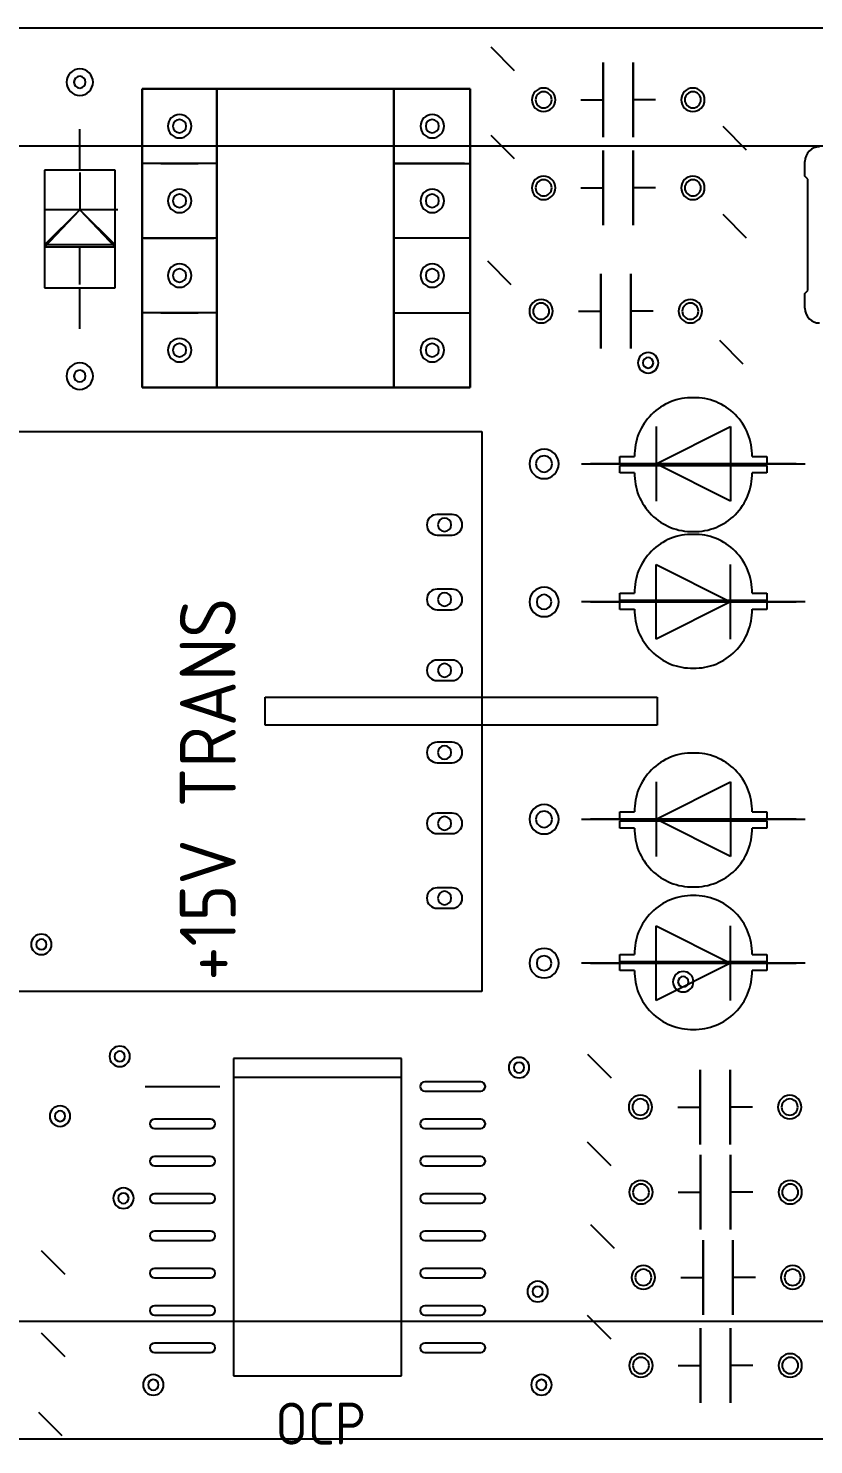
# Model space of a CAD drawing. Header units: millimetres. Extents: x 24815 to 37444, y -10619 to 6020.
# Drawn here: x 34898.44 to 34925.17, y 561.82 to 610.01 of the extents above; entities that cross this region are included whole.
import ezdxf

# ---------------------------------------------------------------- set-up
doc = ezdxf.new("R2010")
doc.units = ezdxf.units.MM
doc.linetypes.add('CENTER', pattern=[50.8, 31.75, -6.35, 6.35, -6.35])
doc.layers.add('CENTER', color=1, linetype='CENTER')
doc.styles.get("Standard").update_dxf_attribs({"font": 'ISOCP.SHX', "bigfont": 'WHGTXT.SHX'})

# ---------------------------------------------------------------- blocks, each defined once
blk = doc.blocks.new('GATE BOARD(S)')
for p, q in [((-11601.051, -15889.348), (-11719.838, -15889.348)), ((-11677.578, -15889.981), (-11676.779, -15890.78)), ((-11673.748, -15893.05), (-11673.748, -15890.51)), ((-11673.748, -15890.51), (-11673.748, -15893.05)), ((-11672.732, -15890.51), (-11672.732, -15893.05)), ((-11672.732, -15893.05), (-11672.732, -15890.51)), ((-11689.438, -15891.409), (-11678.277, -15891.409)), ((-11689.438, -15901.569), (-11689.438, -15891.409)), ((-11689.438, -15891.409), (-11689.438, -15901.569)), ((-11678.277, -15891.409), (-11689.438, -15891.409)), ((-11686.898, -15891.409), (-11680.875, -15891.409)), ((-11686.898, -15901.569), (-11686.898, -15891.409)), ((-11686.898, -15891.409), (-11686.898, -15901.569)), ((-11680.875, -15891.409), (-11686.898, -15891.409)), ((-11680.875, -15891.409), (-11680.875, -15901.569)), ((-11680.875, -15901.569), (-11680.875, -15891.409)), ((-11678.277, -15891.409), (-11678.277, -15901.569)), ((-11678.277, -15901.569), (-11678.277, -15891.409)), ((-11674.51, -15891.78), (-11673.748, -15891.78)), ((-11674.51, -15891.78), (-11673.748, -15891.78)), ((-11671.97, -15891.78), (-11672.732, -15891.78)), ((-11671.97, -15891.78), (-11672.732, -15891.78)), ((-11691.566, -15893.276), (-11691.566, -15892.776)), ((-11691.565, -15894.177), (-11691.565, -15892.878)), ((-11677.578, -15892.978), (-11676.779, -15893.778)), ((-11669.685, -15892.679), (-11668.886, -15893.478)), ((-11686.898, -15893.949), (-11689.438, -15893.949)), ((-11686.986, -15893.949), (-11689.384, -15893.949)), ((-11688.803, -15893.949), (-11687.533, -15893.949)), ((-11680.875, -15893.949), (-11678.279, -15893.949)), ((-11678.477, -15893.949), (-11680.875, -15893.949)), ((-11673.748, -15896.047), (-11673.748, -15893.507)), ((-11673.748, -15893.507), (-11673.748, -15896.047)), ((-11672.732, -15893.507), (-11672.732, -15896.047)), ((-11672.732, -15896.047), (-11672.732, -15893.507)), ((-11666.888, -15894.377), (-11666.888, -15893.878)), ((-11690.366, -15894.177), (-11692.764, -15894.177)), ((-11692.764, -15894.177), (-11692.764, -15898.174)), ((-11691.565, -15894.248), (-11691.565, -15895.518)), ((-11690.366, -15895.876), (-11690.366, -15894.177)), ((-11666.788, -15894.477), (-11666.888, -15894.377)), ((-11674.51, -15894.777), (-11673.748, -15894.777)), ((-11674.51, -15894.777), (-11673.748, -15894.777)), ((-11671.97, -15894.777), (-11672.732, -15894.777)), ((-11671.97, -15894.777), (-11672.732, -15894.777)), ((-11666.788, -15894.577), (-11666.788, -15894.477)), ((-11666.788, -15898.273), (-11666.788, -15894.577)), ((-11690.266, -15895.518), (-11692.764, -15895.518)), ((-11692.764, -15896.788), (-11691.565, -15895.518)), ((-11692.764, -15896.717), (-11691.565, -15895.518)), ((-11691.565, -15895.518), (-11690.366, -15896.788)), ((-11691.565, -15895.518), (-11690.366, -15896.717)), ((-11690.366, -15898.174), (-11690.366, -15895.876)), ((-11669.685, -15895.676), (-11668.886, -15896.475)), ((-11690.366, -15896.717), (-11692.764, -15896.717)), ((-11690.366, -15896.788), (-11692.764, -15896.788)), ((-11691.565, -15898.058), (-11691.565, -15896.788)), ((-11686.898, -15896.489), (-11689.438, -15896.489)), ((-11689.384, -15896.489), (-11686.986, -15896.489)), ((-11688.803, -15896.489), (-11687.533, -15896.489)), ((-11678.477, -15896.489), (-11680.875, -15896.489)), ((-11678.277, -15896.489), (-11680.875, -15896.489)), ((-11676.879, -15898.074), (-11677.678, -15897.274)), ((-11673.832, -15900.243), (-11673.832, -15897.703)), ((-11673.832, -15897.703), (-11673.832, -15900.243)), ((-11672.816, -15897.703), (-11672.816, -15900.243)), ((-11672.816, -15900.243), (-11672.816, -15897.703)), ((-11692.764, -15898.174), (-11690.366, -15898.174)), ((-11691.565, -15899.472), (-11691.565, -15898.174)), ((-11666.888, -15898.373), (-11666.788, -15898.273)), ((-11666.888, -15898.873), (-11666.888, -15898.373)), ((-11691.566, -15899.57), (-11691.566, -15899.07)), ((-11686.898, -15899.029), (-11689.438, -15899.029)), ((-11686.986, -15899.029), (-11689.384, -15899.029)), ((-11688.803, -15899.029), (-11687.533, -15899.029)), ((-11680.875, -15899.029), (-11678.477, -15899.029)), ((-11680.875, -15899.029), (-11678.279, -15899.029)), ((-11674.594, -15898.973), (-11673.832, -15898.973)), ((-11674.594, -15898.973), (-11673.832, -15898.973)), ((-11672.054, -15898.973), (-11672.816, -15898.973)), ((-11672.054, -15898.973), (-11672.816, -15898.973)), ((-11668.986, -15900.771), (-11669.785, -15899.972)), ((-11678.277, -15901.569), (-11689.438, -15901.569)), ((-11689.438, -15901.569), (-11678.277, -15901.569)), ((-11680.875, -15901.569), (-11686.898, -15901.569)), ((-11686.898, -15901.569), (-11680.875, -15901.569)), ((-11695.661, -15903.062), (-11677.881, -15903.062)), ((-11695.661, -15903.062), (-11677.881, -15903.062)), ((-11677.881, -15903.062), (-11677.881, -15922.112)), ((-11677.881, -15903.062), (-11677.881, -15922.112)), ((-11671.954, -15902.898), (-11671.954, -15905.438)), ((-11671.954, -15904.168), (-11669.414, -15902.898)), ((-11671.954, -15902.898), (-11671.954, -15905.438)), ((-11671.954, -15904.168), (-11669.414, -15902.898)), ((-11669.414, -15902.898), (-11669.414, -15905.438)), ((-11669.414, -15902.898), (-11669.414, -15905.438)), ((-11673.186, -15904.167), (-11673.186, -15903.917)), ((-11673.186, -15903.917), (-11672.686, -15903.917)), ((-11668.683, -15903.917), (-11668.182, -15903.917)), ((-11668.182, -15903.917), (-11668.182, -15904.167)), ((-11674.494, -15904.168), (-11671.954, -15904.168)), ((-11673.184, -15904.168), (-11674.184, -15904.168)), ((-11668.182, -15904.167), (-11673.186, -15904.167)), ((-11673.186, -15904.466), (-11673.186, -15904.216)), ((-11673.186, -15904.216), (-11668.182, -15904.216)), ((-11672.686, -15904.466), (-11673.186, -15904.466)), ((-11669.414, -15905.438), (-11671.954, -15904.168)), ((-11669.414, -15905.438), (-11671.954, -15904.168)), ((-11669.414, -15904.168), (-11666.874, -15904.168)), ((-11668.182, -15904.466), (-11668.683, -15904.466)), ((-11667.185, -15904.168), (-11668.185, -15904.168)), ((-11668.182, -15904.216), (-11668.182, -15904.466)), ((-11678.897, -15905.888), (-11679.405, -15905.888)), ((-11679.405, -15905.888), (-11679.405, -15905.888)), ((-11678.897, -15905.888), (-11679.405, -15905.888)), ((-11679.405, -15905.888), (-11679.405, -15905.888)), ((-11679.405, -15906.586), (-11678.897, -15906.586)), ((-11679.405, -15906.586), (-11678.897, -15906.586)), ((-11671.954, -15910.134), (-11671.954, -15907.594)), ((-11671.954, -15907.594), (-11669.414, -15908.864)), ((-11671.954, -15910.134), (-11671.954, -15907.594)), ((-11671.954, -15907.594), (-11669.414, -15908.864)), ((-11669.414, -15910.134), (-11669.414, -15907.594)), ((-11669.414, -15910.134), (-11669.414, -15907.594)), ((-11678.897, -15908.428), (-11679.405, -15908.428)), ((-11679.405, -15908.428), (-11679.405, -15908.428)), ((-11678.897, -15908.428), (-11679.405, -15908.428)), ((-11679.405, -15908.428), (-11679.405, -15908.428)), ((-11671.954, -15908.864), (-11674.494, -15908.864)), ((-11674.184, -15908.864), (-11673.184, -15908.864)), ((-11673.186, -15908.815), (-11673.186, -15908.565)), ((-11673.186, -15908.565), (-11672.686, -15908.565)), ((-11668.182, -15908.815), (-11673.186, -15908.815)), ((-11673.186, -15909.115), (-11673.186, -15908.864)), ((-11673.186, -15908.864), (-11668.182, -15908.864)), ((-11669.414, -15908.864), (-11671.954, -15910.134)), ((-11669.414, -15908.864), (-11671.954, -15910.134)), ((-11666.874, -15908.864), (-11669.414, -15908.864)), ((-11668.683, -15908.565), (-11668.182, -15908.565)), ((-11668.185, -15908.864), (-11667.185, -15908.864)), ((-11668.182, -15908.565), (-11668.182, -15908.815)), ((-11668.182, -15908.864), (-11668.182, -15909.115)), ((-11679.405, -15909.126), (-11678.897, -15909.126)), ((-11679.405, -15909.126), (-11678.897, -15909.126)), ((-11672.686, -15909.115), (-11673.186, -15909.115)), ((-11668.182, -15909.115), (-11668.683, -15909.115)), ((-11678.897, -15910.841), (-11679.405, -15910.841)), ((-11679.405, -15910.841), (-11679.405, -15910.841)), ((-11678.897, -15910.841), (-11679.405, -15910.841)), ((-11679.405, -15910.841), (-11679.405, -15910.841)), ((-11679.405, -15911.539), (-11678.897, -15911.539)), ((-11679.405, -15911.539), (-11678.897, -15911.539)), ((-11685.252, -15913.05), (-11685.252, -15912.098)), ((-11685.252, -15912.098), (-11671.917, -15912.098)), ((-11671.917, -15912.098), (-11671.917, -15913.05)), ((-11671.917, -15913.05), (-11685.252, -15913.05)), ((-11678.897, -15913.635), (-11679.405, -15913.635)), ((-11679.405, -15913.635), (-11679.405, -15913.635)), ((-11678.897, -15913.635), (-11679.405, -15913.635)), ((-11679.405, -15913.635), (-11679.405, -15913.635)), ((-11679.405, -15914.333), (-11678.897, -15914.333)), ((-11679.405, -15914.333), (-11678.897, -15914.333)), ((-11671.954, -15914.987), (-11671.954, -15917.527)), ((-11671.954, -15916.257), (-11669.414, -15914.987)), ((-11671.954, -15914.987), (-11671.954, -15917.527)), ((-11671.954, -15916.257), (-11669.414, -15914.987)), ((-11669.414, -15914.987), (-11669.414, -15917.527)), ((-11669.414, -15914.987), (-11669.414, -15917.527)), ((-11678.897, -15916.048), (-11679.405, -15916.048)), ((-11679.405, -15916.048), (-11679.405, -15916.048)), ((-11678.897, -15916.048), (-11679.405, -15916.048)), ((-11679.405, -15916.048), (-11679.405, -15916.048)), ((-11673.186, -15916.256), (-11673.186, -15916.006)), ((-11673.186, -15916.006), (-11672.686, -15916.006)), ((-11668.683, -15916.006), (-11668.182, -15916.006)), ((-11668.182, -15916.006), (-11668.182, -15916.256)), ((-11674.494, -15916.257), (-11671.954, -15916.257)), ((-11673.184, -15916.257), (-11674.184, -15916.257)), ((-11668.182, -15916.256), (-11673.186, -15916.256)), ((-11673.186, -15916.555), (-11673.186, -15916.305)), ((-11673.186, -15916.305), (-11668.182, -15916.305)), ((-11672.686, -15916.555), (-11673.186, -15916.555)), ((-11669.414, -15917.527), (-11671.954, -15916.257)), ((-11669.414, -15917.527), (-11671.954, -15916.257)), ((-11669.414, -15916.257), (-11666.874, -15916.257)), ((-11668.182, -15916.555), (-11668.683, -15916.555)), ((-11667.185, -15916.257), (-11668.185, -15916.257)), ((-11668.182, -15916.305), (-11668.182, -15916.555)), ((-11679.405, -15916.746), (-11678.897, -15916.746)), ((-11679.405, -15916.746), (-11678.897, -15916.746)), ((-11678.897, -15918.588), (-11679.405, -15918.588)), ((-11679.405, -15918.588), (-11679.405, -15918.588)), ((-11678.897, -15918.588), (-11679.405, -15918.588)), ((-11679.405, -15918.588), (-11679.405, -15918.588)), ((-11679.405, -15919.286), (-11678.897, -15919.286)), ((-11679.405, -15919.286), (-11678.897, -15919.286)), ((-11671.954, -15922.422), (-11671.954, -15919.882)), ((-11671.954, -15919.882), (-11669.414, -15921.152)), ((-11671.954, -15922.422), (-11671.954, -15919.882)), ((-11671.954, -15919.882), (-11669.414, -15921.152)), ((-11669.414, -15922.422), (-11669.414, -15919.882)), ((-11669.414, -15922.422), (-11669.414, -15919.882)), ((-11673.186, -15921.104), (-11673.186, -15920.854)), ((-11673.186, -15920.854), (-11672.686, -15920.854)), ((-11668.683, -15920.854), (-11668.182, -15920.854)), ((-11668.182, -15920.854), (-11668.182, -15921.104)), ((-11671.954, -15921.152), (-11674.494, -15921.152)), ((-11674.184, -15921.152), (-11673.184, -15921.152)), ((-11668.182, -15921.104), (-11673.186, -15921.104)), ((-11673.186, -15921.403), (-11673.186, -15921.153)), ((-11673.186, -15921.153), (-11668.182, -15921.153)), ((-11672.686, -15921.403), (-11673.186, -15921.403)), ((-11669.414, -15921.152), (-11671.954, -15922.422)), ((-11669.414, -15921.152), (-11671.954, -15922.422)), ((-11666.874, -15921.152), (-11669.414, -15921.152)), ((-11668.182, -15921.403), (-11668.683, -15921.403)), ((-11668.185, -15921.152), (-11667.185, -15921.152)), ((-11668.182, -15921.153), (-11668.182, -15921.403)), ((-11677.881, -15922.112), (-11696.931, -15922.112)), ((-11677.881, -15922.112), (-11696.931, -15922.112)), ((-11674.281, -15924.249), (-11673.482, -15925.048)), ((-11686.328, -15924.396), (-11686.328, -15935.191)), ((-11680.613, -15924.396), (-11686.328, -15924.396)), ((-11680.613, -15935.191), (-11680.613, -15924.396)), ((-11670.451, -15924.777), (-11670.451, -15927.317)), ((-11670.451, -15927.317), (-11670.451, -15924.777)), ((-11669.435, -15927.317), (-11669.435, -15924.777)), ((-11669.435, -15924.777), (-11669.435, -15927.317)), ((-11686.328, -15925.031), (-11680.613, -15925.031)), ((-11677.921, -15925.189), (-11679.826, -15925.189)), ((-11689.338, -15925.348), (-11686.798, -15925.348)), ((-11679.826, -15925.507), (-11677.921, -15925.507)), ((-11677.921, -15925.507), (-11677.921, -15925.507)), ((-11671.213, -15926.047), (-11670.451, -15926.047)), ((-11671.213, -15926.047), (-11670.451, -15926.047)), ((-11668.673, -15926.047), (-11669.435, -15926.047)), ((-11668.673, -15926.047), (-11669.435, -15926.047)), ((-11687.116, -15926.459), (-11689.021, -15926.459)), ((-11677.921, -15926.459), (-11679.826, -15926.459)), ((-11689.021, -15926.777), (-11687.116, -15926.777)), ((-11687.116, -15926.777), (-11687.116, -15926.777)), ((-11679.826, -15926.777), (-11677.921, -15926.777)), ((-11677.921, -15926.777), (-11677.921, -15926.777)), ((-11673.482, -15928.046), (-11674.281, -15927.246)), ((-11670.435, -15930.215), (-11670.435, -15927.675)), ((-11670.435, -15927.675), (-11670.435, -15930.215)), ((-11669.419, -15927.675), (-11669.419, -15930.215)), ((-11669.419, -15930.215), (-11669.419, -15927.675)), ((-11687.116, -15927.729), (-11689.021, -15927.729)), ((-11689.021, -15928.047), (-11687.116, -15928.047)), ((-11687.116, -15928.047), (-11687.116, -15928.047)), ((-11677.921, -15927.729), (-11679.826, -15927.729)), ((-11679.826, -15928.047), (-11677.921, -15928.047)), ((-11677.921, -15928.047), (-11677.921, -15928.047)), ((-11687.116, -15928.999), (-11689.021, -15928.999)), ((-11677.921, -15928.999), (-11679.826, -15928.999)), ((-11671.197, -15928.945), (-11670.435, -15928.945)), ((-11671.197, -15928.945), (-11670.435, -15928.945)), ((-11668.657, -15928.945), (-11669.419, -15928.945)), ((-11668.657, -15928.945), (-11669.419, -15928.945)), ((-11689.021, -15929.317), (-11687.116, -15929.317)), ((-11687.116, -15929.317), (-11687.116, -15929.317)), ((-11679.826, -15929.317), (-11677.921, -15929.317)), ((-11677.921, -15929.317), (-11677.921, -15929.317)), ((-11674.181, -15930.044), (-11673.382, -15930.843)), ((-11687.116, -15930.269), (-11689.021, -15930.269)), ((-11689.021, -15930.587), (-11687.116, -15930.587)), ((-11687.116, -15930.587), (-11687.116, -15930.587)), ((-11677.921, -15930.269), (-11679.826, -15930.269)), ((-11679.826, -15930.587), (-11677.921, -15930.587)), ((-11677.921, -15930.587), (-11677.921, -15930.587)), ((-11670.351, -15933.112), (-11670.351, -15930.572)), ((-11670.351, -15930.572), (-11670.351, -15933.112)), ((-11669.335, -15930.572), (-11669.335, -15933.112)), ((-11669.335, -15933.112), (-11669.335, -15930.572)), ((-11692.064, -15931.742), (-11692.864, -15930.943)), ((-11687.116, -15931.539), (-11689.021, -15931.539)), ((-11677.921, -15931.539), (-11679.826, -15931.539)), ((-11689.021, -15931.857), (-11687.116, -15931.857)), ((-11687.116, -15931.857), (-11687.116, -15931.857)), ((-11679.826, -15931.857), (-11677.921, -15931.857)), ((-11677.921, -15931.857), (-11677.921, -15931.857)), ((-11671.113, -15931.842), (-11670.351, -15931.842)), ((-11671.113, -15931.842), (-11670.351, -15931.842)), ((-11668.573, -15931.842), (-11669.335, -15931.842)), ((-11668.573, -15931.842), (-11669.335, -15931.842)), ((-11687.116, -15932.809), (-11689.021, -15932.809)), ((-11677.921, -15932.809), (-11679.826, -15932.809)), ((-11689.021, -15933.127), (-11687.116, -15933.127)), ((-11687.116, -15933.127), (-11687.116, -15933.127)), ((-11679.826, -15933.127), (-11677.921, -15933.127)), ((-11677.921, -15933.127), (-11677.921, -15933.127)), ((-11673.482, -15933.94), (-11674.281, -15933.141)), ((-11692.064, -15934.54), (-11692.864, -15933.74)), ((-11670.435, -15936.109), (-11670.435, -15933.569)), ((-11670.435, -15933.569), (-11670.435, -15936.109)), ((-11669.419, -15933.569), (-11669.419, -15936.109)), ((-11669.419, -15936.109), (-11669.419, -15933.569)), ((-11687.116, -15934.079), (-11689.021, -15934.079)), ((-11689.021, -15934.397), (-11687.116, -15934.397)), ((-11687.116, -15934.397), (-11687.116, -15934.397)), ((-11677.921, -15934.079), (-11679.826, -15934.079)), ((-11679.826, -15934.397), (-11677.921, -15934.397)), ((-11677.921, -15934.397), (-11677.921, -15934.397)), ((-11671.197, -15934.839), (-11670.435, -15934.839)), ((-11671.197, -15934.839), (-11670.435, -15934.839)), ((-11668.657, -15934.839), (-11669.419, -15934.839)), ((-11668.657, -15934.839), (-11669.419, -15934.839)), ((-11686.328, -15935.191), (-11680.613, -15935.191)), ((-11692.164, -15937.237), (-11692.963, -15936.438)), ((-11719.838, -15937.337), (-11600.848, -15937.337))]:
    blk.add_line(p, q)
for centre, radius, start, end in [((-11691.565, -15891.18), 0.45, 90, 270), ((-11691.565, -15891.18), 0.45, 90, 270), ((-11691.565, -15891.18), 0.2, 90, 270), ((-11691.565, -15891.18), 0.45, 270, 90), ((-11691.565, -15891.18), 0.45, 270, 90), ((-11691.565, -15891.18), 0.2, 270, 90), ((-11675.78, -15891.78), 0.4, 0, 180), ((-11675.78, -15891.78), 0.4, 0, 180), ((-11675.78, -15891.78), 0.275, 0, 180), ((-11670.7, -15891.78), 0.4, 0, 180), ((-11670.7, -15891.78), 0.4, 0, 180), ((-11670.7, -15891.78), 0.275, 0, 180), ((-11675.78, -15891.78), 0.4, 180, 0), ((-11675.78, -15891.78), 0.4, 180, 0), ((-11675.78, -15891.78), 0.275, 180, 0), ((-11670.7, -15891.78), 0.4, 180, 0), ((-11670.7, -15891.78), 0.4, 180, 0), ((-11670.7, -15891.78), 0.275, 180, 0), ((-11688.168, -15892.679), 0.4, 90, 270), ((-11688.168, -15892.679), 0.4, 90, 270), ((-11688.168, -15892.679), 0.225, 90, 270), ((-11688.168, -15892.679), 0.4, 270, 90), ((-11688.168, -15892.679), 0.4, 270, 90), ((-11688.168, -15892.679), 0.225, 270, 90), ((-11679.568, -15892.679), 0.4, 90, 270), ((-11679.568, -15892.679), 0.4, 90, 270), ((-11679.568, -15892.679), 0.225, 90, 270), ((-11679.568, -15892.679), 0.4, 270, 90), ((-11679.568, -15892.679), 0.4, 270, 90), ((-11679.568, -15892.679), 0.225, 270, 90), ((-11666.388, -15893.878), 0.5, 90, 180), ((-11675.78, -15894.777), 0.4, 0, 180), ((-11675.78, -15894.777), 0.4, 0, 180), ((-11670.7, -15894.777), 0.4, 0, 180), ((-11670.7, -15894.777), 0.4, 0, 180), ((-11688.168, -15895.219), 0.4, 90, 270), ((-11688.168, -15895.219), 0.4, 90, 270), ((-11688.168, -15895.219), 0.4, 270, 90), ((-11688.168, -15895.219), 0.4, 270, 90), ((-11679.568, -15895.219), 0.4, 90, 270), ((-11679.568, -15895.219), 0.4, 90, 270), ((-11679.568, -15895.219), 0.4, 270, 90), ((-11679.568, -15895.219), 0.4, 270, 90), ((-11675.78, -15894.777), 0.4, 180, 0), ((-11675.78, -15894.777), 0.4, 180, 0), ((-11675.78, -15894.777), 0.275, 0, 180), ((-11675.78, -15894.777), 0.275, 180, 0), ((-11670.7, -15894.777), 0.4, 180, 0), ((-11670.7, -15894.777), 0.4, 180, 0), ((-11670.7, -15894.777), 0.275, 0, 180), ((-11670.7, -15894.777), 0.275, 180, 0), ((-11688.168, -15895.219), 0.225, 90, 270), ((-11688.168, -15895.219), 0.225, 270, 90), ((-11679.568, -15895.219), 0.225, 90, 270), ((-11679.568, -15895.219), 0.225, 270, 90), ((-11688.168, -15897.759), 0.4, 90, 270), ((-11688.168, -15897.759), 0.4, 90, 270), ((-11688.168, -15897.759), 0.225, 90, 270), ((-11688.168, -15897.759), 0.4, 270, 90), ((-11688.168, -15897.759), 0.4, 270, 90), ((-11688.168, -15897.759), 0.225, 270, 90), ((-11679.568, -15897.759), 0.4, 90, 270), ((-11679.568, -15897.759), 0.4, 90, 270), ((-11679.568, -15897.759), 0.225, 90, 270), ((-11679.568, -15897.759), 0.4, 270, 90), ((-11679.568, -15897.759), 0.4, 270, 90), ((-11679.568, -15897.759), 0.225, 270, 90), ((-11675.864, -15898.973), 0.4, 0, 180), ((-11675.864, -15898.973), 0.4, 0, 180), ((-11675.864, -15898.973), 0.275, 0, 180), ((-11670.784, -15898.973), 0.4, 0, 180), ((-11670.784, -15898.973), 0.4, 0, 180), ((-11670.784, -15898.973), 0.275, 0, 180), ((-11675.864, -15898.973), 0.4, 180, 0), ((-11675.864, -15898.973), 0.4, 180, 0), ((-11675.864, -15898.973), 0.275, 180, 0), ((-11670.784, -15898.973), 0.4, 180, 0), ((-11670.784, -15898.973), 0.4, 180, 0), ((-11670.784, -15898.973), 0.275, 180, 0), ((-11666.388, -15898.873), 0.5, 180, 270), ((-11688.168, -15900.299), 0.4, 90, 270), ((-11688.168, -15900.299), 0.4, 90, 270), ((-11688.168, -15900.299), 0.225, 90, 270), ((-11688.168, -15900.299), 0.4, 270, 90), ((-11688.168, -15900.299), 0.4, 270, 90), ((-11688.168, -15900.299), 0.225, 270, 90), ((-11679.568, -15900.299), 0.4, 90, 270), ((-11679.568, -15900.299), 0.4, 90, 270), ((-11679.568, -15900.299), 0.225, 90, 270), ((-11679.568, -15900.299), 0.4, 270, 90), ((-11679.568, -15900.299), 0.4, 270, 90), ((-11679.568, -15900.299), 0.225, 270, 90), ((-11691.565, -15901.18), 0.45, 90, 270), ((-11691.565, -15901.18), 0.45, 90, 270), ((-11691.565, -15901.18), 0.45, 270, 90), ((-11691.565, -15901.18), 0.45, 270, 90), ((-11672.222, -15900.727), 0.349, 0, 180), ((-11672.222, -15900.727), 0.349, 0, 180), ((-11672.222, -15900.727), 0.349, 180, 0), ((-11672.222, -15900.727), 0.349, 180, 0), ((-11672.222, -15900.727), 0.178, 0, 180), ((-11672.222, -15900.727), 0.178, 180, 0), ((-11691.565, -15901.18), 0.2, 90, 270), ((-11691.565, -15901.18), 0.2, 270, 90), ((-11670.726, -15903.875), 1.96, 88.7874, 181.2126), ((-11670.643, -15903.875), 1.96, 358.7874, 91.2126), ((-11675.764, -15904.168), 0.5, 0, 180), ((-11675.764, -15904.168), 0.5, 0, 180), ((-11675.764, -15904.168), 0.275, 0, 180), ((-11675.764, -15904.168), 0.5, 180, 0), ((-11675.764, -15904.168), 0.5, 180, 0), ((-11675.764, -15904.168), 0.275, 180, 0), ((-11670.726, -15904.508), 1.96, 178.7874, 271.2126), ((-11670.643, -15904.508), 1.96, 268.7874, 1.2126), ((-11679.405, -15906.237), 0.349, 90, 270), ((-11679.405, -15906.237), 0.349, 90, 270), ((-11679.151, -15906.237), 0.229, 0, 180), ((-11678.897, -15906.237), 0.349, 270, 90), ((-11678.897, -15906.237), 0.349, 270, 90), ((-11679.151, -15906.237), 0.229, 180, 0), ((-11670.726, -15908.524), 1.96, 88.7874, 181.2126), ((-11670.643, -15908.524), 1.96, 358.7874, 91.2126), ((-11679.405, -15908.777), 0.349, 90, 270), ((-11679.405, -15908.777), 0.349, 90, 270), ((-11678.897, -15908.777), 0.349, 270, 90), ((-11678.897, -15908.777), 0.349, 270, 90), ((-11675.764, -15908.864), 0.5, 0, 180), ((-11675.764, -15908.864), 0.5, 0, 180), ((-11679.151, -15908.777), 0.229, 0, 180), ((-11679.151, -15908.777), 0.229, 180, 0), ((-11675.764, -15908.864), 0.5, 180, 0), ((-11675.764, -15908.864), 0.5, 180, 0), ((-11675.764, -15908.864), 0.25, 0, 180), ((-11675.764, -15908.864), 0.25, 180, 0), ((-11670.726, -15909.156), 1.96, 178.7874, 271.2126), ((-11670.643, -15909.156), 1.96, 268.7874, 1.2126), ((-11679.405, -15911.19), 0.349, 90, 270), ((-11679.405, -15911.19), 0.349, 90, 270), ((-11678.897, -15911.19), 0.349, 270, 90), ((-11678.897, -15911.19), 0.349, 270, 90), ((-11679.151, -15911.19), 0.229, 0, 180), ((-11679.151, -15911.19), 0.229, 180, 0), ((-11679.405, -15913.984), 0.349, 90, 270), ((-11679.405, -15913.984), 0.349, 90, 270), ((-11678.897, -15913.984), 0.349, 270, 90), ((-11678.897, -15913.984), 0.349, 270, 90), ((-11679.151, -15913.984), 0.229, 0, 180), ((-11679.151, -15913.984), 0.229, 180, 0), ((-11670.726, -15915.964), 1.96, 88.7874, 181.2126), ((-11670.643, -15915.964), 1.96, 358.7874, 91.2126), ((-11679.405, -15916.397), 0.349, 90, 270), ((-11679.405, -15916.397), 0.349, 90, 270), ((-11678.897, -15916.397), 0.349, 270, 90), ((-11678.897, -15916.397), 0.349, 270, 90), ((-11675.764, -15916.257), 0.5, 0, 180), ((-11675.764, -15916.257), 0.5, 0, 180), ((-11675.764, -15916.257), 0.275, 0, 180), ((-11679.151, -15916.397), 0.229, 0, 180), ((-11679.151, -15916.397), 0.229, 180, 0), ((-11675.764, -15916.257), 0.5, 180, 0), ((-11675.764, -15916.257), 0.5, 180, 0), ((-11675.764, -15916.257), 0.275, 180, 0), ((-11670.726, -15916.597), 1.96, 178.7874, 271.2126), ((-11670.643, -15916.597), 1.96, 268.7874, 1.2126), ((-11679.405, -15918.937), 0.349, 90, 270), ((-11679.405, -15918.937), 0.349, 90, 270), ((-11679.151, -15918.937), 0.229, 0, 180), ((-11679.151, -15918.937), 0.229, 180, 0), ((-11678.897, -15918.937), 0.349, 270, 90), ((-11678.897, -15918.937), 0.349, 270, 90), ((-11670.726, -15920.812), 1.96, 88.7874, 181.2126), ((-11670.643, -15920.812), 1.96, 358.7874, 91.2126), ((-11692.872, -15920.514), 0.349, 0, 180), ((-11692.872, -15920.514), 0.349, 0, 180), ((-11692.872, -15920.514), 0.178, 0, 180), ((-11692.872, -15920.514), 0.349, 180, 0), ((-11692.872, -15920.514), 0.349, 180, 0), ((-11692.872, -15920.514), 0.178, 180, 0), ((-11675.764, -15921.152), 0.5, 0, 180), ((-11675.764, -15921.152), 0.5, 0, 180), ((-11675.764, -15921.152), 0.25, 0, 180), ((-11675.764, -15921.152), 0.5, 180, 0), ((-11675.764, -15921.152), 0.5, 180, 0), ((-11675.764, -15921.152), 0.25, 180, 0), ((-11670.726, -15921.445), 1.96, 178.7874, 271.2126), ((-11671.028, -15921.784), 0.349, 0, 180), ((-11671.028, -15921.784), 0.349, 0, 180), ((-11670.643, -15921.445), 1.96, 268.7874, 1.2126), ((-11671.028, -15921.784), 0.349, 180, 0), ((-11671.028, -15921.784), 0.349, 180, 0), ((-11671.028, -15921.784), 0.178, 0, 180), ((-11671.028, -15921.784), 0.178, 180, 0), ((-11690.205, -15924.324), 0.349, 0, 180), ((-11690.205, -15924.324), 0.349, 0, 180), ((-11690.205, -15924.324), 0.349, 0, 180), ((-11690.205, -15924.324), 0.349, 0, 180), ((-11690.205, -15924.324), 0.349, 180, 0), ((-11690.205, -15924.324), 0.349, 180, 0), ((-11690.205, -15924.324), 0.349, 180, 0), ((-11690.205, -15924.324), 0.349, 180, 0), ((-11690.205, -15924.324), 0.178, 0, 180), ((-11690.205, -15924.324), 0.178, 0, 180), ((-11690.205, -15924.324), 0.178, 180, 0), ((-11690.205, -15924.324), 0.178, 180, 0), ((-11676.616, -15924.705), 0.349, 0, 180), ((-11676.616, -15924.705), 0.349, 0, 180), ((-11676.616, -15924.705), 0.349, 0, 180), ((-11676.616, -15924.705), 0.349, 0, 180), ((-11676.616, -15924.705), 0.349, 180, 0), ((-11676.616, -15924.705), 0.349, 180, 0), ((-11676.616, -15924.705), 0.349, 180, 0), ((-11676.616, -15924.705), 0.349, 180, 0), ((-11676.616, -15924.705), 0.178, 0, 180), ((-11676.616, -15924.705), 0.178, 0, 180), ((-11676.616, -15924.705), 0.178, 180, 0), ((-11676.616, -15924.705), 0.178, 180, 0), ((-11679.826, -15925.348), 0.159, 90, 270), ((-11677.921, -15925.348), 0.159, 270, 90), ((-11672.483, -15926.047), 0.4, 0, 180), ((-11672.483, -15926.047), 0.4, 0, 180), ((-11672.483, -15926.047), 0.275, 0, 180), ((-11667.403, -15926.047), 0.4, 0, 180), ((-11667.403, -15926.047), 0.4, 0, 180), ((-11667.403, -15926.047), 0.275, 0, 180), ((-11692.237, -15926.356), 0.349, 0, 180), ((-11692.237, -15926.356), 0.349, 0, 180), ((-11692.237, -15926.356), 0.178, 0, 180), ((-11672.483, -15926.047), 0.4, 180, 0), ((-11672.483, -15926.047), 0.4, 180, 0), ((-11672.483, -15926.047), 0.275, 180, 0), ((-11667.403, -15926.047), 0.4, 180, 0), ((-11667.403, -15926.047), 0.4, 180, 0), ((-11667.403, -15926.047), 0.275, 180, 0), ((-11692.237, -15926.356), 0.349, 180, 0), ((-11692.237, -15926.356), 0.349, 180, 0), ((-11692.237, -15926.356), 0.178, 180, 0), ((-11689.021, -15926.618), 0.159, 90, 270), ((-11687.116, -15926.618), 0.159, 270, 90), ((-11679.826, -15926.618), 0.159, 90, 270), ((-11677.921, -15926.618), 0.159, 270, 90), ((-11689.021, -15927.888), 0.159, 90, 270), ((-11687.116, -15927.888), 0.159, 270, 90), ((-11679.826, -15927.888), 0.159, 90, 270), ((-11677.921, -15927.888), 0.159, 270, 90), ((-11672.467, -15928.945), 0.4, 0, 180), ((-11672.467, -15928.945), 0.4, 0, 180), ((-11672.467, -15928.945), 0.275, 0, 180), ((-11667.387, -15928.945), 0.4, 0, 180), ((-11667.387, -15928.945), 0.4, 0, 180), ((-11667.387, -15928.945), 0.275, 0, 180), ((-11690.078, -15929.15), 0.349, 0, 180), ((-11690.078, -15929.15), 0.349, 0, 180), ((-11690.078, -15929.15), 0.349, 0, 180), ((-11690.078, -15929.15), 0.349, 0, 180), ((-11690.078, -15929.15), 0.349, 180, 0), ((-11690.078, -15929.15), 0.349, 180, 0), ((-11690.078, -15929.15), 0.349, 180, 0), ((-11690.078, -15929.15), 0.349, 180, 0), ((-11690.078, -15929.15), 0.178, 0, 180), ((-11690.078, -15929.15), 0.178, 0, 180), ((-11690.078, -15929.15), 0.178, 180, 0), ((-11690.078, -15929.15), 0.178, 180, 0), ((-11689.021, -15929.158), 0.159, 90, 270), ((-11687.116, -15929.158), 0.159, 270, 90), ((-11679.826, -15929.158), 0.159, 90, 270), ((-11677.921, -15929.158), 0.159, 270, 90), ((-11672.467, -15928.945), 0.4, 180, 0), ((-11672.467, -15928.945), 0.4, 180, 0), ((-11672.467, -15928.945), 0.275, 180, 0), ((-11667.387, -15928.945), 0.4, 180, 0), ((-11667.387, -15928.945), 0.4, 180, 0), ((-11667.387, -15928.945), 0.275, 180, 0), ((-11689.021, -15930.428), 0.159, 90, 270), ((-11687.116, -15930.428), 0.159, 270, 90), ((-11679.826, -15930.428), 0.159, 90, 270), ((-11677.921, -15930.428), 0.159, 270, 90), ((-11689.021, -15931.698), 0.159, 90, 270), ((-11687.116, -15931.698), 0.159, 270, 90), ((-11679.826, -15931.698), 0.159, 90, 270), ((-11677.921, -15931.698), 0.159, 270, 90), ((-11672.383, -15931.842), 0.4, 0, 180), ((-11672.383, -15931.842), 0.4, 0, 180), ((-11672.383, -15931.842), 0.275, 0, 180), ((-11667.303, -15931.842), 0.4, 0, 180), ((-11667.303, -15931.842), 0.4, 0, 180), ((-11667.303, -15931.842), 0.275, 0, 180), ((-11675.981, -15932.325), 0.349, 0, 180), ((-11675.981, -15932.325), 0.349, 0, 180), ((-11672.383, -15931.842), 0.4, 180, 0), ((-11672.383, -15931.842), 0.4, 180, 0), ((-11672.383, -15931.842), 0.275, 180, 0), ((-11667.303, -15931.842), 0.4, 180, 0), ((-11667.303, -15931.842), 0.4, 180, 0), ((-11667.303, -15931.842), 0.275, 180, 0), ((-11675.981, -15932.325), 0.349, 180, 0), ((-11675.981, -15932.325), 0.349, 180, 0), ((-11675.981, -15932.325), 0.178, 0, 180), ((-11675.981, -15932.325), 0.178, 180, 0), ((-11689.021, -15932.968), 0.159, 90, 270), ((-11687.116, -15932.968), 0.159, 270, 90), ((-11679.826, -15932.968), 0.159, 90, 270), ((-11677.921, -15932.968), 0.159, 270, 90), ((-11689.021, -15934.238), 0.159, 90, 270), ((-11687.116, -15934.238), 0.159, 270, 90), ((-11679.826, -15934.238), 0.159, 90, 270), ((-11677.921, -15934.238), 0.159, 270, 90), ((-11672.467, -15934.839), 0.4, 0, 180), ((-11672.467, -15934.839), 0.4, 0, 180), ((-11667.387, -15934.839), 0.4, 0, 180), ((-11667.387, -15934.839), 0.4, 0, 180), ((-11672.467, -15934.839), 0.4, 180, 0), ((-11672.467, -15934.839), 0.4, 180, 0), ((-11672.467, -15934.839), 0.275, 0, 180), ((-11672.467, -15934.839), 0.275, 180, 0), ((-11667.387, -15934.839), 0.4, 180, 0), ((-11667.387, -15934.839), 0.4, 180, 0), ((-11667.387, -15934.839), 0.275, 0, 180), ((-11667.387, -15934.839), 0.275, 180, 0), ((-11689.062, -15935.5), 0.349, 0, 180), ((-11689.062, -15935.5), 0.349, 0, 180), ((-11689.062, -15935.5), 0.178, 0, 180), ((-11675.854, -15935.5), 0.349, 0, 180), ((-11675.854, -15935.5), 0.349, 0, 180), ((-11675.854, -15935.5), 0.178, 0, 180), ((-11689.062, -15935.5), 0.349, 180, 0), ((-11689.062, -15935.5), 0.349, 180, 0), ((-11689.062, -15935.5), 0.178, 180, 0), ((-11675.854, -15935.5), 0.349, 180, 0), ((-11675.854, -15935.5), 0.349, 180, 0), ((-11675.854, -15935.5), 0.178, 180, 0)]:
    blk.add_arc(centre, radius, start, end)
blk.add_text('+15V TRANS ', height=1.905, rotation=90).set_placement((-11686.255, -15921.75))
blk.add_text('OCP', height=1.4287).set_placement((-11684.909, -15937.533))
blk = doc.blocks.new('A$C4C521A20')
at = {"layer": 'CENTER', "ltscale": 10}
blk.add_lwpolyline([(-173, 279), (-63, 279), (-63, 239), (-173, 239)], close=True, dxfattribs=at)
blk = doc.blocks.new('A$C5DC13BC3')
at = {"layer": 'CENTER', "ltscale": 10}
blk.add_lwpolyline([(-298, -241), (-188, -241), (-188, -281), (-298, -281)], close=True, dxfattribs=at)
for name, p in [('A$C4C521A20', (-125, -520)), ('GATE BOARD(S)', (11416.843, 15652.341))]:
    blk.add_blockref(name, p)

msp = doc.modelspace()

# ---------------------------------------------------------------- block references
msp.add_blockref('A$C5DC13BC3', (35174.91675, 847.01411))

doc.saveas('drawing.dxf')
